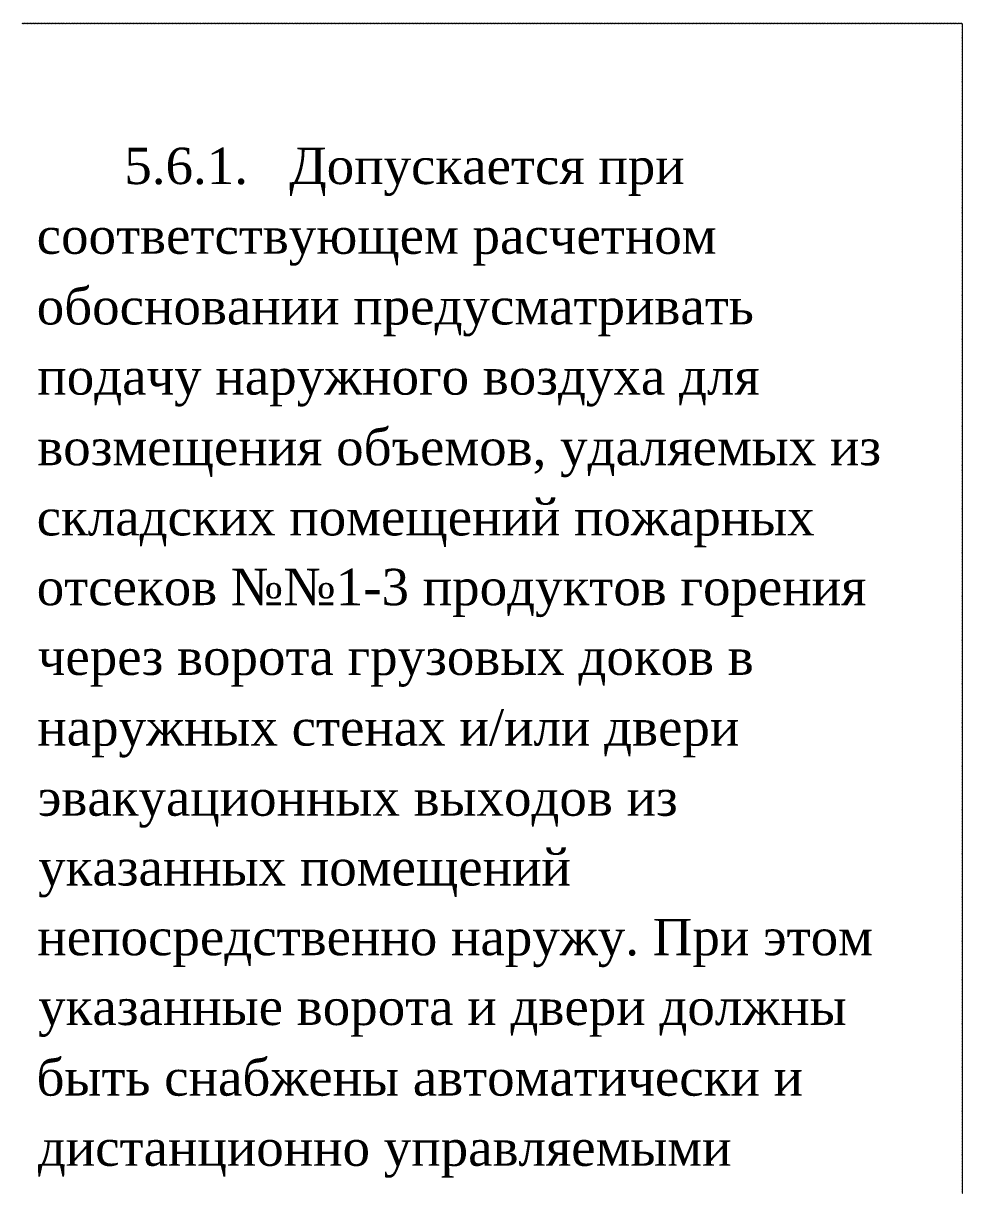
# Model space of a CAD drawing. Header units: millimetres. Extents: x -783640 to 8156175, y -1575894 to 1845315.
# Drawn here: x 376043 to 556723, y 1175690 to 1400785 of the extents above; entities that cross this region are included whole.
import ezdxf

# ---------------------------------------------------------------- set-up
doc = ezdxf.new("R2010")
doc.units = ezdxf.units.MM
doc.layers.add('экспертиза ДУ', color=1, linetype='Continuous', lineweight=0)
doc.layers.add('экспертиза ДУ пояснения', color=6, linetype='Continuous', lineweight=0)
doc.styles.add('style3', font='times.ttf')

msp = doc.modelspace()

# ---------------------------------------------------------------- linework, layer by layer
at = {"layer": 'экспертиза ДУ'}
msp.add_lwpolyline([(556644, 1175678, 0.5205671), (556644, 1175978, 0.5205671), (556644, 1176278, 0.5205671), (556644, 1176578, 0.5205671), (556644, 1176878, 0.5205671), (556644, 1177178, 0.5205671), (556644, 1177478, 0.5205671), (556644, 1177778, 0.5205671), (556644, 1178078, 0.5205671), (556644, 1178378, 0.5205671), (556644, 1178678, 0.5205671), (556644, 1178978, 0.5205671), (556644, 1179278, 0.5205671), (556644, 1179578, 0.5205671), (556644, 1179878, 0.5205671), (556644, 1180178, 0.5205671), (556644, 1180478, 0.5205671), (556644, 1180778, 0.5205671), (556644, 1181078, 0.5205671), (556644, 1181378, 0.5205671), (556644, 1181678, 0.5205671), (556644, 1181978, 0.5205671), (556644, 1182278, 0.5205671), (556644, 1182578, 0.5205671), (556644, 1182878, 0.5205671), (556644, 1183178, 0.5205671), (556644, 1183478, 0.5205671), (556644, 1183778, 0.5205671), (556644, 1184078, 0.5205671), (556644, 1184378, 0.5205671), (556644, 1184678, 0.5205671), (556644, 1184978, 0.5205671), (556644, 1185278, 0.5205671), (556644, 1185578, 0.5205671), (556644, 1185878, 0.5205671), (556644, 1186178, 0.5205671), (556644, 1186478, 0.5205671), (556644, 1186778, 0.5205671), (556644, 1187078, 0.5205671), (556644, 1187378, 0.5205671), (556644, 1187678, 0.5205671), (556644, 1187978, 0.5205671), (556644, 1188278, 0.5205671), (556644, 1188578, 0.5205671), (556644, 1188878, 0.5205671), (556644, 1189178, 0.5205671), (556644, 1189478, 0.5205671), (556644, 1189778, 0.5205671), (556644, 1190078, 0.5205671), (556644, 1190378, 0.5205671), (556644, 1190678, 0.5205671), (556644, 1190978, 0.5205671), (556644, 1191278, 0.5205671), (556644, 1191578, 0.5205671), (556644, 1191878, 0.5205671), (556644, 1192178, 0.5205671), (556644, 1192478, 0.5205671), (556644, 1192778, 0.5205671), (556644, 1193078, 0.5205671), (556644, 1193378, 0.5205671), (556644, 1193678, 0.5205671), (556644, 1193978, 0.5205671), (556644, 1194278, 0.5205671), (556644, 1194578, 0.5205671), (556644, 1194878, 0.5205671), (556644, 1195178, 0.5205671), (556644, 1195478, 0.5205671), (556644, 1195778, 0.5205671), (556644, 1196078, 0.5205671), (556644, 1196378, 0.5205671), (556644, 1196678, 0.5205671), (556644, 1196978, 0.5205671), (556644, 1197278, 0.5205671), (556644, 1197578, 0.5205671), (556644, 1197878, 0.5205671), (556644, 1198178, 0.5205671), (556644, 1198478, 0.5205671), (556644, 1198778, 0.5205671), (556644, 1199078, 0.5205671), (556644, 1199378, 0.5205671), (556644, 1199678, 0.5205671), (556644, 1199978, 0.5205671), (556644, 1200278, 0.5205671), (556644, 1200578, 0.5205671), (556644, 1200878, 0.5205671), (556644, 1201178, 0.5205671), (556644, 1201478, 0.5205671), (556644, 1201778, 0.5205671), (556644, 1202078, 0.5205671), (556644, 1202378, 0.5205671), (556644, 1202678, 0.5205671), (556644, 1202978, 0.5205671), (556644, 1203278, 0.5205671), (556644, 1203578, 0.5205671), (556644, 1203878, 0.5205671), (556644, 1204178, 0.5205671), (556644, 1204478, 0.5205671), (556644, 1204778, 0.5205671), (556644, 1205078, 0.5205671), (556644, 1205378, 0.5205671), (556644, 1205678, 0.5205671), (556644, 1205978, 0.5205671), (556644, 1206278, 0.5205671), (556644, 1206578, 0.5205671), (556644, 1206878, 0.5205671), (556644, 1207178, 0.5205671), (556644, 1207478, 0.5205671), (556644, 1207778, 0.5205671), (556644, 1208078, 0.5205671), (556644, 1208378, 0.5205671), (556644, 1208678, 0.5205671), (556644, 1208978, 0.5205671), (556644, 1209278, 0.5205671), (556644, 1209578, 0.5205671), (556644, 1209878, 0.5205671), (556644, 1210178, 0.5205671), (556644, 1210478, 0.5205671), (556644, 1210778, 0.5205671), (556644, 1211078, 0.5205671), (556644, 1211378, 0.5205671), (556644, 1211678, 0.5205671), (556644, 1211978, 0.5205671), (556644, 1212278, 0.5205671), (556644, 1212578, 0.5205671), (556644, 1212878, 0.5205671), (556644, 1213178, 0.5205671), (556644, 1213478, 0.5205671), (556644, 1213778, 0.5205671), (556644, 1214078, 0.5205671), (556644, 1214378, 0.5205671), (556644, 1214678, 0.5205671), (556644, 1214978, 0.5205671), (556644, 1215278, 0.5205671), (556644, 1215578, 0.5205671), (556644, 1215878, 0.5205671), (556644, 1216178, 0.5205671), (556644, 1216478, 0.5205671), (556644, 1216778, 0.5205671), (556644, 1217078, 0.5205671), (556644, 1217378, 0.5205671), (556644, 1217678, 0.5205671), (556644, 1217978, 0.5205671), (556644, 1218278, 0.5205671), (556644, 1218578, 0.5205671), (556644, 1218878, 0.5205671), (556644, 1219178, 0.5205671), (556644, 1219478, 0.5205671), (556644, 1219778, 0.5205671), (556644, 1220078, 0.5205671), (556644, 1220378, 0.5205671), (556644, 1220678, 0.5205671), (556644, 1220978, 0.5205671), (556644, 1221278, 0.5205671), (556644, 1221578, 0.5205671), (556644, 1221878, 0.5205671), (556644, 1222178, 0.5205671), (556644, 1222478, 0.5205671), (556644, 1222778, 0.5205671), (556644, 1223078, 0.5205671), (556644, 1223378, 0.5205671), (556644, 1223678, 0.5205671), (556644, 1223978, 0.5205671), (556644, 1224278, 0.5205671), (556644, 1224578, 0.5205671), (556644, 1224878, 0.5205671), (556644, 1225178, 0.5205671), (556644, 1225478, 0.5205671), (556644, 1225778, 0.5205671), (556644, 1226078, 0.5205671), (556644, 1226378, 0.5205671), (556644, 1226678, 0.5205671), (556644, 1226978, 0.5205671), (556644, 1227278, 0.5205671), (556644, 1227578, 0.5205671), (556644, 1227878, 0.5205671), (556644, 1228178, 0.5205671), (556644, 1228478, 0.5205671), (556644, 1228778, 0.5205671), (556644, 1229078, 0.5205671), (556644, 1229378, 0.5205671), (556644, 1229678, 0.5205671), (556644, 1229978, 0.5205671), (556644, 1230278, 0.5205671), (556644, 1230578, 0.5205671), (556644, 1230878, 0.5205671), (556644, 1231178, 0.5205671), (556644, 1231478, 0.5205671), (556644, 1231778, 0.5205671), (556644, 1232078, 0.5205671), (556644, 1232378, 0.5205671), (556644, 1232678, 0.5205671), (556644, 1232978, 0.5205671), (556644, 1233278, 0.5205671), (556644, 1233578, 0.5205671), (556644, 1233878, 0.5205671), (556644, 1234178, 0.5205671), (556644, 1234478, 0.5205671), (556644, 1234778, 0.5205671), (556644, 1235078, 0.5205671), (556644, 1235378, 0.5205671), (556644, 1235678, 0.5205671), (556644, 1235978, 0.5205671), (556644, 1236278, 0.5205671), (556644, 1236578, 0.5205671), (556644, 1236878, 0.5205671), (556644, 1237178, 0.5205671), (556644, 1237478, 0.5205671), (556644, 1237778, 0.5205671), (556644, 1238078, 0.5205671), (556644, 1238378, 0.5205671), (556644, 1238678, 0.5205671), (556644, 1238978, 0.5205671), (556644, 1239278, 0.5205671), (556644, 1239578, 0.5205671), (556644, 1239878, 0.5205671), (556644, 1240178, 0.5205671), (556644, 1240478, 0.5205671), (556644, 1240778, 0.5205671), (556644, 1241078, 0.5205671), (556644, 1241378, 0.5205671), (556644, 1241678, 0.5205671), (556644, 1241978, 0.5205671), (556644, 1242278, 0.5205671), (556644, 1242578, 0.5205671), (556644, 1242878, 0.5205671), (556644, 1243178, 0.5205671), (556644, 1243478, 0.5205671), (556644, 1243778, 0.5205671), (556644, 1244078, 0.5205671), (556644, 1244378, 0.5205671), (556644, 1244678, 0.5205671), (556644, 1244978, 0.5205671), (556644, 1245278, 0.5205671), (556644, 1245578, 0.5205671), (556644, 1245878, 0.5205671), (556644, 1246178, 0.5205671), (556644, 1246478, 0.5205671), (556644, 1246778, 0.5205671), (556644, 1247078, 0.5205671), (556644, 1247378, 0.5205671), (556644, 1247678, 0.5205671), (556644, 1247978, 0.5205671), (556644, 1248278, 0.5205671), (556644, 1248578, 0.5205671), (556644, 1248878, 0.5205671), (556644, 1249178, 0.5205671), (556644, 1249478, 0.5205671), (556644, 1249778, 0.5205671), (556644, 1250078, 0.5205671), (556644, 1250378, 0.5205671), (556644, 1250678, 0.5205671), (556644, 1250978, 0.5205671), (556644, 1251278, 0.5205671), (556644, 1251578, 0.5205671), (556644, 1251878, 0.5205671), (556644, 1252178, 0.5205671), (556644, 1252478, 0.5205671), (556644, 1252778, 0.5205671), (556644, 1253078, 0.5205671), (556644, 1253378, 0.5205671), (556644, 1253678, 0.5205671), (556644, 1253978, 0.5205671), (556644, 1254278, 0.5205671), (556644, 1254578, 0.5205671), (556644, 1254878, 0.5205671), (556644, 1255178, 0.5205671), (556644, 1255478, 0.5205671), (556644, 1255778, 0.5205671), (556644, 1256078, 0.5205671), (556644, 1256378, 0.5205671), (556644, 1256678, 0.5205671), (556644, 1256978, 0.5205671), (556644, 1257278, 0.5205671), (556644, 1257578, 0.5205671), (556644, 1257878, 0.5205671), (556644, 1258178, 0.5205671), (556644, 1258478, 0.5205671), (556644, 1258778, 0.5205671), (556644, 1259078, 0.5205671), (556644, 1259378, 0.5205671), (556644, 1259678, 0.5205671), (556644, 1259978, 0.5205671), (556644, 1260278, 0.5205671), (556644, 1260578, 0.5205671), (556644, 1260878, 0.5205671), (556644, 1261178, 0.5205671), (556644, 1261478, 0.5205671), (556644, 1261778, 0.5205671), (556644, 1262078, 0.5205671), (556644, 1262378, 0.5205671), (556644, 1262678, 0.5205671), (556644, 1262978, 0.5205671), (556644, 1263278, 0.5205671), (556644, 1263578, 0.5205671), (556644, 1263878, 0.5205671), (556644, 1264178, 0.5205671), (556644, 1264478, 0.5205671), (556644, 1264778, 0.5205671), (556644, 1265078, 0.5205671), (556644, 1265378, 0.5205671), (556644, 1265678, 0.5205671), (556644, 1265978, 0.5205671), (556644, 1266278, 0.5205671), (556644, 1266578, 0.5205671), (556644, 1266878, 0.5205671), (556644, 1267178, 0.5205671), (556644, 1267478, 0.5205671), (556644, 1267778, 0.5205671), (556644, 1268078, 0.5205671), (556644, 1268378, 0.5205671), (556644, 1268678, 0.5205671), (556644, 1268978, 0.5205671), (556644, 1269278, 0.5205671), (556644, 1269578, 0.5205671), (556644, 1269878, 0.5205671), (556644, 1270178, 0.5205671), (556644, 1270478, 0.5205671), (556644, 1270778, 0.5205671), (556644, 1271078, 0.5205671), (556644, 1271378, 0.5205671), (556644, 1271678, 0.5205671), (556644, 1271978, 0.5205671), (556644, 1272278, 0.5205671), (556644, 1272578, 0.5205671), (556644, 1272878, 0.5205671), (556644, 1273178, 0.5205671), (556644, 1273478, 0.5205671), (556644, 1273778, 0.5205671), (556644, 1274078, 0.5205671), (556644, 1274378, 0.5205671), (556644, 1274678, 0.5205671), (556644, 1274978, 0.5205671), (556644, 1275278, 0.5205671), (556644, 1275578, 0.5205671), (556644, 1275878, 0.5205671), (556644, 1276178, 0.5205671), (556644, 1276478, 0.5205671), (556644, 1276778, 0.5205671), (556644, 1277078, 0.5205671), (556644, 1277378, 0.5205671), (556644, 1277678, 0.5205671), (556644, 1277978, 0.5205671), (556644, 1278278, 0.5205671), (556644, 1278578, 0.5205671), (556644, 1278878, 0.5205671), (556644, 1279178, 0.5205671), (556644, 1279478, 0.5205671), (556644, 1279778, 0.5205671), (556644, 1280078, 0.5205671), (556644, 1280378, 0.5205671), (556644, 1280678, 0.5205671), (556644, 1280978, 0.5205671), (556644, 1281278, 0.5205671), (556644, 1281578, 0.5205671), (556644, 1281878, 0.5205671), (556644, 1282178, 0.5205671), (556644, 1282478, 0.5205671), (556644, 1282778, 0.5205671), (556644, 1283078, 0.5205671), (556644, 1283378, 0.5205671), (556644, 1283678, 0.5205671), (556644, 1283978, 0.5205671), (556644, 1284278, 0.5205671), (556644, 1284578, 0.5205671), (556644, 1284878, 0.5205671), (556644, 1285178, 0.5205671), (556644, 1285478, 0.5205671), (556644, 1285778, 0.5205671), (556644, 1286078, 0.5205671), (556644, 1286378, 0.5205671), (556644, 1286678, 0.5205671), (556644, 1286978, 0.5205671), (556644, 1287278, 0.5205671), (556644, 1287578, 0.5205671), (556644, 1287878, 0.5205671), (556644, 1288178, 0.5205671), (556644, 1288478, 0.5205671), (556644, 1288778, 0.5205671), (556644, 1289078, 0.5205671), (556644, 1289378, 0.5205671), (556644, 1289678, 0.5205671), (556644, 1289978, 0.5205671), (556644, 1290278, 0.5205671), (556644, 1290578, 0.5205671), (556644, 1290878, 0.5205671), (556644, 1291178, 0.5205671), (556644, 1291478, 0.5205671), (556644, 1291778, 0.5205671), (556644, 1292078, 0.5205671), (556644, 1292378, 0.5205671), (556644, 1292678, 0.5205671), (556644, 1292978, 0.5205671), (556644, 1293278, 0.5205671), (556644, 1293578, 0.5205671), (556644, 1293878, 0.5205671), (556644, 1294178, 0.5205671), (556644, 1294478, 0.5205671), (556644, 1294778, 0.5205671), (556644, 1295078, 0.5205671), (556644, 1295378, 0.5205671), (556644, 1295678, 0.5205671), (556644, 1295978, 0.5205671), (556644, 1296278, 0.5205671), (556644, 1296578, 0.5205671), (556644, 1296878, 0.5205671), (556644, 1297178, 0.5205671), (556644, 1297478, 0.5205671), (556644, 1297778, 0.5205671), (556644, 1298078, 0.5205671), (556644, 1298378, 0.5205671), (556644, 1298678, 0.5205671), (556644, 1298978, 0.5205671), (556644, 1299278, 0.5205671), (556644, 1299578, 0.5205671), (556644, 1299878, 0.5205671), (556644, 1300178, 0.5205671), (556644, 1300478, 0.5205671), (556644, 1300778, 0.5205671), (556644, 1301078, 0.5205671), (556644, 1301378, 0.5205671), (556644, 1301678, 0.5205671), (556644, 1301978, 0.5205671), (556644, 1302278, 0.5205671), (556644, 1302578, 0.5205671), (556644, 1302878, 0.5205671), (556644, 1303178, 0.5205671), (556644, 1303478, 0.5205671), (556644, 1303778, 0.5205671), (556644, 1304078, 0.5205671), (556644, 1304378, 0.5205671), (556644, 1304678, 0.5205671), (556644, 1304978, 0.5205671), (556644, 1305278, 0.5205671), (556644, 1305578, 0.5205671), (556644, 1305878, 0.5205671), (556644, 1306178, 0.5205671), (556644, 1306478, 0.5205671), (556644, 1306778, 0.5205671), (556644, 1307078, 0.5205671), (556644, 1307378, 0.5205671), (556644, 1307678, 0.5205671), (556644, 1307978, 0.5205671), (556644, 1308278, 0.5205671), (556644, 1308578, 0.5205671), (556644, 1308878, 0.5205671), (556644, 1309178, 0.5205671), (556644, 1309478, 0.5205671), (556644, 1309778, 0.5205671), (556644, 1310078, 0.5205671), (556644, 1310378, 0.5205671), (556644, 1310678, 0.5205671), (556644, 1310978, 0.5205671), (556644, 1311278, 0.5205671), (556644, 1311578, 0.5205671), (556644, 1311878, 0.5205671), (556644, 1312178, 0.5205671), (556644, 1312478, 0.5205671), (556644, 1312778, 0.5205671), (556644, 1313078, 0.5205671), (556644, 1313378, 0.5205671), (556644, 1313678, 0.5205671), (556644, 1313978, 0.5205671), (556644, 1314278, 0.5205671), (556644, 1314578, 0.5205671), (556644, 1314878, 0.5205671), (556644, 1315178, 0.5205671), (556644, 1315478, 0.5205671), (556644, 1315778, 0.5205671), (556644, 1316078, 0.5205671), (556644, 1316378, 0.5205671), (556644, 1316678, 0.5205671), (556644, 1316978, 0.5205671), (556644, 1317278, 0.5205671), (556644, 1317578, 0.5205671), (556644, 1317878, 0.5205671), (556644, 1318178, 0.5205671), (556644, 1318478, 0.5205671), (556644, 1318778, 0.5205671), (556644, 1319078, 0.5205671), (556644, 1319378, 0.5205671), (556644, 1319678, 0.5205671), (556644, 1319978, 0.5205671), (556644, 1320278, 0.5205671), (556644, 1320578, 0.5205671), (556644, 1320878, 0.5205671), (556644, 1321178, 0.5205671), (556644, 1321478, 0.5205671), (556644, 1321778, 0.5205671), (556644, 1322078, 0.5205671), (556644, 1322378, 0.5205671), (556644, 1322678, 0.5205671), (556644, 1322978, 0.5205671), (556644, 1323278, 0.5205671), (556644, 1323578, 0.5205671), (556644, 1323878, 0.5205671), (556644, 1324178, 0.5205671), (556644, 1324478, 0.5205671), (556644, 1324778, 0.5205671), (556644, 1325078, 0.5205671), (556644, 1325378, 0.5205671), (556644, 1325678, 0.5205671), (556644, 1325978, 0.5205671), (556644, 1326278, 0.5205671), (556644, 1326578, 0.5205671), (556644, 1326878, 0.5205671), (556644, 1327178, 0.5205671), (556644, 1327478, 0.5205671), (556644, 1327778, 0.5205671), (556644, 1328078, 0.5205671), (556644, 1328378, 0.5205671), (556644, 1328678, 0.5205671), (556644, 1328978, 0.5205671), (556644, 1329278, 0.5205671), (556644, 1329578, 0.5205671), (556644, 1329878, 0.5205671), (556644, 1330178, 0.5205671), (556644, 1330478, 0.5205671), (556644, 1330778, 0.5205671), (556644, 1331078, 0.5205671), (556644, 1331378, 0.5205671), (556644, 1331678, 0.5205671), (556644, 1331978, 0.5205671), (556644, 1332278, 0.5205671), (556644, 1332578, 0.5205671), (556644, 1332878, 0.5205671), (556644, 1333178, 0.5205671), (556644, 1333478, 0.5205671), (556644, 1333778, 0.5205671), (556644, 1334078, 0.5205671), (556644, 1334378, 0.5205671), (556644, 1334678, 0.5205671), (556644, 1334978, 0.5205671), (556644, 1335278, 0.5205671), (556644, 1335578, 0.5205671), (556644, 1335878, 0.5205671), (556644, 1336178, 0.5205671), (556644, 1336478, 0.5205671), (556644, 1336778, 0.5205671), (556644, 1337078, 0.5205671), (556644, 1337378, 0.5205671), (556644, 1337678, 0.5205671), (556644, 1337978, 0.5205671), (556644, 1338278, 0.5205671), (556644, 1338578, 0.5205671), (556644, 1338878, 0.5205671), (556644, 1339178, 0.5205671), (556644, 1339478, 0.5205671), (556644, 1339778, 0.5205671), (556644, 1340078, 0.5205671), (556644, 1340378, 0.5205671), (556644, 1340678, 0.5205671), (556644, 1340978, 0.5205671), (556644, 1341278, 0.5205671), (556644, 1341578, 0.5205671), (556644, 1341878, 0.5205671), (556644, 1342178, 0.5205671), (556644, 1342478, 0.5205671), (556644, 1342778, 0.5205671), (556644, 1343078, 0.5205671), (556644, 1343378, 0.5205671), (556644, 1343678, 0.5205671), (556644, 1343978, 0.5205671), (556644, 1344278, 0.5205671), (556644, 1344578, 0.5205671), (556644, 1344878, 0.5205671), (556644, 1345178, 0.5205671), (556644, 1345478, 0.5205671), (556644, 1345778, 0.5205671), (556644, 1346078, 0.5205671), (556644, 1346378, 0.5205671), (556644, 1346678, 0.5205671), (556644, 1346978, 0.5205671), (556644, 1347278, 0.5205671), (556644, 1347578, 0.5205671), (556644, 1347878, 0.5205671), (556644, 1348178, 0.5205671), (556644, 1348478, 0.5205671), (556644, 1348778, 0.5205671), (556644, 1349078, 0.5205671), (556644, 1349378, 0.5205671), (556644, 1349678, 0.5205671), (556644, 1349978, 0.5205671), (556644, 1350278, 0.5205671), (556644, 1350578, 0.5205671), (556644, 1350878, 0.5205671), (556644, 1351178, 0.5205671), (556644, 1351478, 0.5205671), (556644, 1351778, 0.5205671), (556644, 1352078, 0.5205671), (556644, 1352378, 0.5205671), (556644, 1352678, 0.5205671), (556644, 1352978, 0.5205671), (556644, 1353278, 0.5205671), (556644, 1353578, 0.5205671), (556644, 1353878, 0.5205671), (556644, 1354178, 0.5205671), (556644, 1354478, 0.5205671), (556644, 1354778, 0.5205671), (556644, 1355078, 0.5205671), (556644, 1355378, 0.5205671), (556644, 1355678, 0.5205671), (556644, 1355978, 0.5205671), (556644, 1356278, 0.5205671), (556644, 1356578, 0.5205671), (556644, 1356878, 0.5205671), (556644, 1357178, 0.5205671), (556644, 1357478, 0.5205671), (556644, 1357778, 0.5205671), (556644, 1358078, 0.5205671), (556644, 1358378, 0.5205671), (556644, 1358678, 0.5205671), (556644, 1358978, 0.5205671), (556644, 1359278, 0.5205671), (556644, 1359578, 0.5205671), (556644, 1359878, 0.5205671), (556644, 1360178, 0.5205671), (556644, 1360478, 0.5205671), (556644, 1360778, 0.5205671), (556644, 1361078, 0.5205671), (556644, 1361378, 0.5205671), (556644, 1361678, 0.5205671), (556644, 1361978, 0.5205671), (556644, 1362278, 0.5205671), (556644, 1362578, 0.5205671), (556644, 1362878, 0.5205671), (556644, 1363178, 0.5205671), (556644, 1363478, 0.5205671), (556644, 1363778, 0.5205671), (556644, 1364078, 0.5205671), (556644, 1364378, 0.5205671), (556644, 1364678, 0.5205671), (556644, 1364978, 0.5205671), (556644, 1365278, 0.5205671), (556644, 1365578, 0.5205671), (556644, 1365878, 0.5205671), (556644, 1366178, 0.5205671), (556644, 1366478, 0.5205671), (556644, 1366778, 0.5205671), (556644, 1367078, 0.5205671), (556644, 1367378, 0.5205671), (556644, 1367678, 0.5205671), (556644, 1367978, 0.5205671), (556644, 1368278, 0.5205671), (556644, 1368578, 0.5205671), (556644, 1368878, 0.5205671), (556644, 1369178, 0.5205671), (556644, 1369478, 0.5205671), (556644, 1369778, 0.5205671), (556644, 1370078, 0.5205671), (556644, 1370378, 0.5205671), (556644, 1370678, 0.5205671), (556644, 1370978, 0.5205671), (556644, 1371278, 0.5205671), (556644, 1371578, 0.5205671), (556644, 1371878, 0.5205671), (556644, 1372178, 0.5205671), (556644, 1372478, 0.5205671), (556644, 1372778, 0.5205671), (556644, 1373078, 0.5205671), (556644, 1373378, 0.5205671), (556644, 1373678, 0.5205671), (556644, 1373978, 0.5205671), (556644, 1374278, 0.5205671), (556644, 1374578, 0.5205671), (556644, 1374878, 0.5205671), (556644, 1375178, 0.5205671), (556644, 1375478, 0.5205671), (556644, 1375778, 0.5205671), (556644, 1376078, 0.5205671), (556644, 1376378, 0.5205671), (556644, 1376678, 0.5205671), (556644, 1376978, 0.5205671), (556644, 1377278, 0.5205671), (556644, 1377578, 0.5205671), (556644, 1377878, 0.5205671), (556644, 1378178, 0.5205671), (556644, 1378478, 0.5205671), (556644, 1378778, 0.5205671), (556644, 1379078, 0.5205671), (556644, 1379378, 0.5205671), (556644, 1379678, 0.5205671), (556644, 1379978, 0.5205671), (556644, 1380278, 0.5205671), (556644, 1380578, 0.5205671), (556644, 1380878, 0.5205671), (556644, 1381178, 0.5205671), (556644, 1381478, 0.5205671), (556644, 1381778, 0.5205671), (556644, 1382078, 0.5205671), (556644, 1382378, 0.5205671), (556644, 1382678, 0.5205671), (556644, 1382978, 0.5205671), (556644, 1383278, 0.5205671), (556644, 1383578, 0.5205671), (556644, 1383878, 0.5205671), (556644, 1384178, 0.5205671), (556644, 1384478, 0.5205671), (556644, 1384778, 0.5205671), (556644, 1385078, 0.5205671), (556644, 1385378, 0.5205671), (556644, 1385678, 0.5205671), (556644, 1385978, 0.5205671), (556644, 1386278, 0.5205671), (556644, 1386578, 0.5205671), (556644, 1386878, 0.5205671), (556644, 1387178, 0.5205671), (556644, 1387478, 0.5205671), (556644, 1387778, 0.5205671), (556644, 1388078, 0.5205671), (556644, 1388378, 0.5205671), (556644, 1388678, 0.5205671), (556644, 1388978, 0.5205671), (556644, 1389278, 0.5205671), (556644, 1389578, 0.5205671), (556644, 1389878, 0.5205671), (556644, 1390178, 0.5205671), (556644, 1390478, 0.5205671), (556644, 1390778, 0.5205671), (556644, 1391078, 0.5205671), (556644, 1391378, 0.5205671), (556644, 1391678, 0.5205671), (556644, 1391978, 0.5205671), (556644, 1392278, 0.5205671), (556644, 1392578, 0.5205671), (556644, 1392878, 0.5205671), (556644, 1393178, 0.5205671), (556644, 1393478, 0.5205671), (556644, 1393778, 0.5205671), (556644, 1394078, 0.5205671), (556644, 1394378, 0.5205671), (556644, 1394678, 0.5205671), (556644, 1394978, 0.5205671), (556644, 1395278, 0.5205671), (556644, 1395578, 0.5205671), (556644, 1395878, 0.5205671), (556644, 1396178, 0.5205671), (556644, 1396478, 0.5205671), (556644, 1396778, 0.5205671), (556644, 1397078, 0.5205671), (556644, 1397378, 0.5205671), (556644, 1397678, 0.5205671), (556644, 1397978, 0.5205671), (556644, 1398278, 0.5205671), (556644, 1398578, 0.5205671), (556644, 1398878, 0.5205671), (556644, 1399178, 0.5205671), (556644, 1399478, 0.5205671), (556644, 1399778, 0.5205671), (556644, 1400078, 0.5205671), (556644, 1400378, 0.5205671), (556644, 1400678, 0.5205671), (556373, 1400707, 0.5205671), (556073, 1400707, 0.5205671), (555773, 1400707, 0.5205671), (555473, 1400707, 0.5205671), (555173, 1400707, 0.5205671), (554873, 1400707, 0.5205671), (554573, 1400707, 0.5205671), (554273, 1400707, 0.5205671), (553973, 1400707, 0.5205671), (553673, 1400707, 0.5205671), (553373, 1400707, 0.5205671), (553073, 1400707, 0.5205671), (552773, 1400707, 0.5205671), (552473, 1400707, 0.5205671), (552173, 1400707, 0.5205671), (551873, 1400707, 0.5205671), (551573, 1400707, 0.5205671), (551273, 1400707, 0.5205671), (550973, 1400707, 0.5205671), (550673, 1400707, 0.5205671), (550373, 1400707, 0.5205671), (550073, 1400707, 0.5205671), (549773, 1400707, 0.5205671), (549473, 1400707, 0.5205671), (549173, 1400707, 0.5205671), (548873, 1400707, 0.5205671), (548573, 1400707, 0.5205671), (548273, 1400707, 0.5205671), (547973, 1400707, 0.5205671), (547673, 1400707, 0.5205671), (547373, 1400707, 0.5205671), (547073, 1400707, 0.5205671), (546773, 1400707, 0.5205671), (546473, 1400707, 0.5205671), (546173, 1400707, 0.5205671), (545873, 1400707, 0.5205671), (545573, 1400707, 0.5205671), (545273, 1400707, 0.5205671), (544973, 1400707, 0.5205671), (544673, 1400707, 0.5205671), (544373, 1400707, 0.5205671), (544073, 1400707, 0.5205671), (543773, 1400707, 0.5205671), (543473, 1400707, 0.5205671), (543173, 1400707, 0.5205671), (542873, 1400707, 0.5205671), (542573, 1400707, 0.5205671), (542273, 1400707, 0.5205671), (541973, 1400707, 0.5205671), (541673, 1400707, 0.5205671), (541373, 1400707, 0.5205671), (541073, 1400707, 0.5205671), (540773, 1400707, 0.5205671), (540473, 1400707, 0.5205671), (540173, 1400707, 0.5205671), (539873, 1400707, 0.5205671), (539573, 1400707, 0.5205671), (539273, 1400707, 0.5205671), (538973, 1400707, 0.5205671), (538673, 1400707, 0.5205671), (538373, 1400707, 0.5205671), (538073, 1400707, 0.5205671), (537773, 1400707, 0.5205671), (537473, 1400707, 0.5205671), (537173, 1400707, 0.5205671), (536873, 1400707, 0.5205671), (536573, 1400707, 0.5205671), (536273, 1400707, 0.5205671), (535973, 1400707, 0.5205671), (535673, 1400707, 0.5205671), (535373, 1400707, 0.5205671), (535073, 1400707, 0.5205671), (534773, 1400707, 0.5205671), (534473, 1400707, 0.5205671), (534173, 1400707, 0.5205671), (533873, 1400707, 0.5205671), (533573, 1400707, 0.5205671), (533273, 1400707, 0.5205671), (532973, 1400707, 0.5205671), (532673, 1400707, 0.5205671), (532373, 1400707, 0.5205671), (532073, 1400707, 0.5205671), (531773, 1400707, 0.5205671), (531473, 1400707, 0.5205671), (531173, 1400707, 0.5205671), (530873, 1400707, 0.5205671), (530573, 1400707, 0.5205671), (530273, 1400707, 0.5205671), (529973, 1400707, 0.5205671), (529673, 1400707, 0.5205671), (529373, 1400707, 0.5205671), (529073, 1400707, 0.5205671), (528773, 1400707, 0.5205671), (528473, 1400707, 0.5205671), (528173, 1400707, 0.5205671), (527873, 1400707, 0.5205671), (527573, 1400707, 0.5205671), (527273, 1400707, 0.5205671), (526973, 1400707, 0.5205671), (526673, 1400707, 0.5205671), (526373, 1400707, 0.5205671), (526073, 1400707, 0.5205671), (525773, 1400707, 0.5205671), (525473, 1400707, 0.5205671), (525173, 1400707, 0.5205671), (524873, 1400707, 0.5205671), (524573, 1400707, 0.5205671), (524273, 1400707, 0.5205671), (523973, 1400707, 0.5205671), (523673, 1400707, 0.5205671), (523373, 1400707, 0.5205671), (523073, 1400707, 0.5205671), (522773, 1400707, 0.5205671), (522473, 1400707, 0.5205671), (522173, 1400707, 0.5205671), (521873, 1400707, 0.5205671), (521573, 1400707, 0.5205671), (521273, 1400707, 0.5205671), (520973, 1400707, 0.5205671), (520673, 1400707, 0.5205671), (520373, 1400707, 0.5205671), (520073, 1400707, 0.5205671), (519773, 1400707, 0.5205671), (519473, 1400707, 0.5205671), (519173, 1400707, 0.5205671), (518873, 1400707, 0.5205671), (518573, 1400707, 0.5205671), (518273, 1400707, 0.5205671), (517973, 1400707, 0.5205671), (517673, 1400707, 0.5205671), (517373, 1400707, 0.5205671), (517073, 1400707, 0.5205671), (516773, 1400707, 0.5205671), (516473, 1400707, 0.5205671), (516173, 1400707, 0.5205671), (515873, 1400707, 0.5205671), (515573, 1400707, 0.5205671), (515273, 1400707, 0.5205671), (514973, 1400707, 0.5205671), (514673, 1400707, 0.5205671), (514373, 1400707, 0.5205671), (514073, 1400707, 0.5205671), (513773, 1400707, 0.5205671), (513473, 1400707, 0.5205671), (513173, 1400707, 0.5205671), (512873, 1400707, 0.5205671), (512573, 1400707, 0.5205671), (512273, 1400707, 0.5205671), (511973, 1400707, 0.5205671), (511673, 1400707, 0.5205671), (511373, 1400707, 0.5205671), (511073, 1400707, 0.5205671), (510773, 1400707, 0.5205671), (510473, 1400707, 0.5205671), (510173, 1400707, 0.5205671), (509873, 1400707, 0.5205671), (509573, 1400707, 0.5205671), (509273, 1400707, 0.5205671), (508973, 1400707, 0.5205671), (508673, 1400707, 0.5205671), (508373, 1400707, 0.5205671), (508073, 1400707, 0.5205671), (507773, 1400707, 0.5205671), (507473, 1400707, 0.5205671), (507173, 1400707, 0.5205671), (506873, 1400707, 0.5205671), (506573, 1400707, 0.5205671), (506273, 1400707, 0.5205671), (505973, 1400707, 0.5205671), (505673, 1400707, 0.5205671), (505373, 1400707, 0.5205671), (505073, 1400707, 0.5205671), (504773, 1400707, 0.5205671), (504473, 1400707, 0.5205671), (504173, 1400707, 0.5205671), (503873, 1400707, 0.5205671), (503573, 1400707, 0.5205671), (503273, 1400707, 0.5205671), (502973, 1400707, 0.5205671), (502673, 1400707, 0.5205671), (502373, 1400707, 0.5205671), (502073, 1400707, 0.5205671), (501773, 1400707, 0.5205671), (501473, 1400707, 0.5205671), (501173, 1400707, 0.5205671), (500873, 1400707, 0.5205671), (500573, 1400707, 0.5205671), (500273, 1400707, 0.5205671), (499973, 1400707, 0.5205671), (499673, 1400707, 0.5205671), (499373, 1400707, 0.5205671), (499073, 1400707, 0.5205671), (498773, 1400707, 0.5205671), (498473, 1400707, 0.5205671), (498173, 1400707, 0.5205671), (497873, 1400707, 0.5205671), (497573, 1400707, 0.5205671), (497273, 1400707, 0.5205671), (496973, 1400707, 0.5205671), (496673, 1400707, 0.5205671), (496373, 1400707, 0.5205671), (496073, 1400707, 0.5205671), (495773, 1400707, 0.5205671), (495473, 1400707, 0.5205671), (495173, 1400707, 0.5205671), (494873, 1400707, 0.5205671), (494573, 1400707, 0.5205671), (494273, 1400707, 0.5205671), (493973, 1400707, 0.5205671), (493673, 1400707, 0.5205671), (493373, 1400707, 0.5205671), (493073, 1400707, 0.5205671), (492773, 1400707, 0.5205671), (492473, 1400707, 0.5205671), (492173, 1400707, 0.5205671), (491873, 1400707, 0.5205671), (491573, 1400707, 0.5205671), (491273, 1400707, 0.5205671), (490973, 1400707, 0.5205671), (490673, 1400707, 0.5205671), (490373, 1400707, 0.5205671), (490073, 1400707, 0.5205671), (489773, 1400707, 0.5205671), (489473, 1400707, 0.5205671), (489173, 1400707, 0.5205671), (488873, 1400707, 0.5205671), (488573, 1400707, 0.5205671), (488273, 1400707, 0.5205671), (487973, 1400707, 0.5205671), (487673, 1400707, 0.5205671), (487373, 1400707, 0.5205671), (487073, 1400707, 0.5205671), (486773, 1400707, 0.5205671), (486473, 1400707, 0.5205671), (486173, 1400707, 0.5205671), (485873, 1400707, 0.5205671), (485573, 1400707, 0.5205671), (485273, 1400707, 0.5205671), (484973, 1400707, 0.5205671), (484673, 1400707, 0.5205671), (484373, 1400707, 0.5205671), (484073, 1400707, 0.5205671), (483773, 1400707, 0.5205671), (483473, 1400707, 0.5205671), (483173, 1400707, 0.5205671), (482873, 1400707, 0.5205671), (482573, 1400707, 0.5205671), (482273, 1400707, 0.5205671), (481973, 1400707, 0.5205671), (481673, 1400707, 0.5205671), (481373, 1400707, 0.5205671), (481073, 1400707, 0.5205671), (480773, 1400707, 0.5205671), (480473, 1400707, 0.5205671), (480173, 1400707, 0.5205671), (479873, 1400707, 0.5205671), (479573, 1400707, 0.5205671), (479273, 1400707, 0.5205671), (478973, 1400707, 0.5205671), (478673, 1400707, 0.5205671), (478373, 1400707, 0.5205671), (478073, 1400707, 0.5205671), (477773, 1400707, 0.5205671), (477473, 1400707, 0.5205671), (477173, 1400707, 0.5205671), (476873, 1400707, 0.5205671), (476573, 1400707, 0.5205671), (476273, 1400707, 0.5205671), (475973, 1400707, 0.5205671), (475673, 1400707, 0.5205671), (475373, 1400707, 0.5205671), (475073, 1400707, 0.5205671), (474773, 1400707, 0.5205671), (474473, 1400707, 0.5205671), (474173, 1400707, 0.5205671), (473873, 1400707, 0.5205671), (473573, 1400707, 0.5205671), (473273, 1400707, 0.5205671), (472973, 1400707, 0.5205671), (472673, 1400707, 0.5205671), (472373, 1400707, 0.5205671), (472073, 1400707, 0.5205671), (471773, 1400707, 0.5205671), (471473, 1400707, 0.5205671), (471173, 1400707, 0.5205671), (470873, 1400707, 0.5205671), (470573, 1400707, 0.5205671), (470273, 1400707, 0.5205671), (469973, 1400707, 0.5205671), (469673, 1400707, 0.5205671), (469373, 1400707, 0.5205671), (469073, 1400707, 0.5205671), (468773, 1400707, 0.5205671), (468473, 1400707, 0.5205671), (468173, 1400707, 0.5205671), (467873, 1400707, 0.5205671), (467573, 1400707, 0.5205671), (467273, 1400707, 0.5205671), (466973, 1400707, 0.5205671), (466673, 1400707, 0.5205671), (466373, 1400707, 0.5205671), (466073, 1400707, 0.5205671), (465773, 1400707, 0.5205671), (465473, 1400707, 0.5205671), (465173, 1400707, 0.5205671), (464873, 1400707, 0.5205671), (464573, 1400707, 0.5205671), (464273, 1400707, 0.5205671), (463973, 1400707, 0.5205671), (463673, 1400707, 0.5205671), (463373, 1400707, 0.5205671), (463073, 1400707, 0.5205671), (462773, 1400707, 0.5205671), (462473, 1400707, 0.5205671), (462173, 1400707, 0.5205671), (461873, 1400707, 0.5205671), (461573, 1400707, 0.5205671), (461273, 1400707, 0.5205671), (460973, 1400707, 0.5205671), (460673, 1400707, 0.5205671), (460373, 1400707, 0.5205671), (460073, 1400707, 0.5205671), (459773, 1400707, 0.5205671), (459473, 1400707, 0.5205671), (459173, 1400707, 0.5205671), (458873, 1400707, 0.5205671), (458573, 1400707, 0.5205671), (458273, 1400707, 0.5205671), (457973, 1400707, 0.5205671), (457673, 1400707, 0.5205671), (457373, 1400707, 0.5205671), (457073, 1400707, 0.5205671), (456773, 1400707, 0.5205671), (456473, 1400707, 0.5205671), (456173, 1400707, 0.5205671), (455873, 1400707, 0.5205671), (455573, 1400707, 0.5205671), (455273, 1400707, 0.5205671), (454973, 1400707, 0.5205671), (454673, 1400707, 0.5205671), (454373, 1400707, 0.5205671), (454073, 1400707, 0.5205671), (453773, 1400707, 0.5205671), (453473, 1400707, 0.5205671), (453173, 1400707, 0.5205671), (452873, 1400707, 0.5205671), (452573, 1400707, 0.5205671), (452273, 1400707, 0.5205671), (451973, 1400707, 0.5205671), (451673, 1400707, 0.5205671), (451373, 1400707, 0.5205671), (451073, 1400707, 0.5205671), (450773, 1400707, 0.5205671), (450473, 1400707, 0.5205671), (450173, 1400707, 0.5205671), (449873, 1400707, 0.5205671), (449573, 1400707, 0.5205671), (449273, 1400707, 0.5205671), (448973, 1400707, 0.5205671), (448673, 1400707, 0.5205671), (448373, 1400707, 0.5205671), (448073, 1400707, 0.5205671), (447773, 1400707, 0.5205671), (447473, 1400707, 0.5205671), (447173, 1400707, 0.5205671), (446873, 1400707, 0.5205671), (446573, 1400707, 0.5205671), (446273, 1400707, 0.5205671), (445973, 1400707, 0.5205671), (445673, 1400707, 0.5205671), (445373, 1400707, 0.5205671), (445073, 1400707, 0.5205671), (444773, 1400707, 0.5205671), (444473, 1400707, 0.5205671), (444173, 1400707, 0.5205671), (443873, 1400707, 0.5205671), (443573, 1400707, 0.5205671), (443273, 1400707, 0.5205671), (442973, 1400707, 0.5205671), (442673, 1400707, 0.5205671), (442373, 1400707, 0.5205671), (442073, 1400707, 0.5205671), (441773, 1400707, 0.5205671), (441473, 1400707, 0.5205671), (441173, 1400707, 0.5205671), (440873, 1400707, 0.5205671), (440573, 1400707, 0.5205671), (440273, 1400707, 0.5205671), (439973, 1400707, 0.5205671), (439673, 1400707, 0.5205671), (439373, 1400707, 0.5205671), (439073, 1400707, 0.5205671), (438773, 1400707, 0.5205671), (438473, 1400707, 0.5205671), (438173, 1400707, 0.5205671), (437873, 1400707, 0.5205671), (437573, 1400707, 0.5205671), (437273, 1400707, 0.5205671), (436973, 1400707, 0.5205671), (436673, 1400707, 0.5205671), (436373, 1400707, 0.5205671), (436073, 1400707, 0.5205671), (435773, 1400707, 0.5205671), (435473, 1400707, 0.5205671), (435173, 1400707, 0.5205671), (434873, 1400707, 0.5205671), (434573, 1400707, 0.5205671), (434273, 1400707, 0.5205671), (433973, 1400707, 0.5205671), (433673, 1400707, 0.5205671), (433373, 1400707, 0.5205671), (433073, 1400707, 0.5205671), (432773, 1400707, 0.5205671), (432473, 1400707, 0.5205671), (432173, 1400707, 0.5205671), (431873, 1400707, 0.5205671), (431573, 1400707, 0.5205671), (431273, 1400707, 0.5205671), (430973, 1400707, 0.5205671), (430673, 1400707, 0.5205671), (430373, 1400707, 0.5205671), (430073, 1400707, 0.5205671), (429773, 1400707, 0.5205671), (429473, 1400707, 0.5205671), (429173, 1400707, 0.5205671), (428873, 1400707, 0.5205671), (428573, 1400707, 0.5205671), (428273, 1400707, 0.5205671), (427973, 1400707, 0.5205671), (427673, 1400707, 0.5205671), (427373, 1400707, 0.5205671), (427073, 1400707, 0.5205671), (426773, 1400707, 0.5205671), (426473, 1400707, 0.5205671), (426173, 1400707, 0.5205671), (425873, 1400707, 0.5205671), (425573, 1400707, 0.5205671), (425273, 1400707, 0.5205671), (424973, 1400707, 0.5205671), (424673, 1400707, 0.5205671), (424373, 1400707, 0.5205671), (424073, 1400707, 0.5205671), (423773, 1400707, 0.5205671), (423473, 1400707, 0.5205671), (423173, 1400707, 0.5205671), (422873, 1400707, 0.5205671), (422573, 1400707, 0.5205671), (422273, 1400707, 0.5205671), (421973, 1400707, 0.5205671), (421673, 1400707, 0.5205671), (421373, 1400707, 0.5205671), (421073, 1400707, 0.5205671), (420773, 1400707, 0.5205671), (420473, 1400707, 0.5205671), (420173, 1400707, 0.5205671), (419873, 1400707, 0.5205671), (419573, 1400707, 0.5205671), (419273, 1400707, 0.5205671), (418973, 1400707, 0.5205671), (418673, 1400707, 0.5205671), (418373, 1400707, 0.5205671), (418073, 1400707, 0.5205671), (417773, 1400707, 0.5205671), (417473, 1400707, 0.5205671), (417173, 1400707, 0.5205671), (416873, 1400707, 0.5205671), (416573, 1400707, 0.5205671), (416273, 1400707, 0.5205671), (415973, 1400707, 0.5205671), (415673, 1400707, 0.5205671), (415373, 1400707, 0.5205671), (415073, 1400707, 0.5205671), (414773, 1400707, 0.5205671), (414473, 1400707, 0.5205671), (414173, 1400707, 0.5205671), (413873, 1400707, 0.5205671), (413573, 1400707, 0.5205671), (413273, 1400707, 0.5205671), (412973, 1400707, 0.5205671), (412673, 1400707, 0.5205671), (412373, 1400707, 0.5205671), (412073, 1400707, 0.5205671), (411773, 1400707, 0.5205671), (411473, 1400707, 0.5205671), (411173, 1400707, 0.5205671), (410873, 1400707, 0.5205671), (410573, 1400707, 0.5205671), (410273, 1400707, 0.5205671), (409973, 1400707, 0.5205671), (409673, 1400707, 0.5205671), (409373, 1400707, 0.5205671), (409073, 1400707, 0.5205671), (408773, 1400707, 0.5205671), (408473, 1400707, 0.5205671), (408173, 1400707, 0.5205671), (407873, 1400707, 0.5205671), (407573, 1400707, 0.5205671), (407273, 1400707, 0.5205671), (406973, 1400707, 0.5205671), (406673, 1400707, 0.5205671), (406373, 1400707, 0.5205671), (406073, 1400707, 0.5205671), (405773, 1400707, 0.5205671), (405473, 1400707, 0.5205671), (405173, 1400707, 0.5205671), (404873, 1400707, 0.5205671), (404573, 1400707, 0.5205671), (404273, 1400707, 0.5205671), (403973, 1400707, 0.5205671), (403673, 1400707, 0.5205671), (403373, 1400707, 0.5205671), (403073, 1400707, 0.5205671), (402773, 1400707, 0.5205671), (402473, 1400707, 0.5205671), (402173, 1400707, 0.5205671), (401873, 1400707, 0.5205671), (401573, 1400707, 0.5205671), (401273, 1400707, 0.5205671), (400973, 1400707, 0.5205671), (400673, 1400707, 0.5205671), (400373, 1400707, 0.5205671), (400073, 1400707, 0.5205671), (399773, 1400707, 0.5205671), (399473, 1400707, 0.5205671), (399173, 1400707, 0.5205671), (398873, 1400707, 0.5205671), (398573, 1400707, 0.5205671), (398273, 1400707, 0.5205671), (397973, 1400707, 0.5205671), (397673, 1400707, 0.5205671), (397373, 1400707, 0.5205671), (397073, 1400707, 0.5205671), (396773, 1400707, 0.5205671), (396473, 1400707, 0.5205671), (396173, 1400707, 0.5205671), (395873, 1400707, 0.5205671), (395573, 1400707, 0.5205671), (395273, 1400707, 0.5205671), (394973, 1400707, 0.5205671), (394673, 1400707, 0.5205671), (394373, 1400707, 0.5205671), (394073, 1400707, 0.5205671), (393773, 1400707, 0.5205671), (393473, 1400707, 0.5205671), (393173, 1400707, 0.5205671), (392873, 1400707, 0.5205671), (392573, 1400707, 0.5205671), (392273, 1400707, 0.5205671), (391973, 1400707, 0.5205671), (391673, 1400707, 0.5205671), (391373, 1400707, 0.5205671), (391073, 1400707, 0.5205671), (390773, 1400707, 0.5205671), (390473, 1400707, 0.5205671), (390173, 1400707, 0.5205671), (389873, 1400707, 0.5205671), (389573, 1400707, 0.5205671), (389273, 1400707, 0.5205671), (388973, 1400707, 0.5205671), (388673, 1400707, 0.5205671), (388373, 1400707, 0.5205671), (388073, 1400707, 0.5205671), (387773, 1400707, 0.5205671), (387473, 1400707, 0.5205671), (387173, 1400707, 0.5205671), (386873, 1400707, 0.5205671), (386573, 1400707, 0.5205671), (386273, 1400707, 0.5205671), (385973, 1400707, 0.5205671), (385673, 1400707, 0.5205671), (385373, 1400707, 0.5205671), (385073, 1400707, 0.5205671), (384773, 1400707, 0.5205671), (384473, 1400707, 0.5205671), (384173, 1400707, 0.5205671), (383873, 1400707, 0.5205671), (383573, 1400707, 0.5205671), (383273, 1400707, 0.5205671), (382973, 1400707, 0.5205671), (382673, 1400707, 0.5205671), (382373, 1400707, 0.5205671), (382073, 1400707, 0.5205671), (381773, 1400707, 0.5205671), (381473, 1400707, 0.5205671), (381173, 1400707, 0.5205671), (380873, 1400707, 0.5205671), (380573, 1400707, 0.5205671), (380273, 1400707, 0.5205671), (379973, 1400707, 0.5205671), (379673, 1400707, 0.5205671), (379373, 1400707, 0.5205671), (379073, 1400707, 0.5205671), (378773, 1400707, 0.5205671), (378473, 1400707, 0.5205671), (378173, 1400707, 0.5205671), (377873, 1400707, 0.5205671), (377573, 1400707, 0.5205671), (377273, 1400707, 0.5205671), (376973, 1400707, 0.5205671), (376673, 1400707, 0.5205671), (376373, 1400707, 0.5205671), (376073, 1400707, 0.5205671), (375773, 1400707, 0.5205671)], format="xyb", dxfattribs=at)

# ---------------------------------------------------------------- texts
at = {"layer": 'экспертиза ДУ пояснения', "color": 4, "style": 'style3'}
for s, p in [('5.6.1.   Допускается при', (395459, 1369883)), ('соответствующем расчетном', (378600, 1356466)), ('обосновании предусматривать', (378606, 1342873)), ('подачу наружного воздуха для', (378722, 1329379)), ('возмещения объемов, удаляемых из', (378712, 1315786)), ('складских помещений пожарных', (378600, 1302292)), ('отсеков №№1-3 продуктов горения', (378606, 1288875)), ('через ворота грузовых доков в', (378802, 1275458)), ('наружных стенах и/или двери', (378722, 1261865)), ('эвакуационных выходов из', (378817, 1248371)), ('указанных помещений', (378893, 1234954)), ('непосредственно наружу. При этом', (378722, 1221538)), ('указанные ворота и двери должны', (378893, 1208121)), ('быть снабжены автоматически и', (378560, 1194528)), ('дистанционно управляемыми', (378823, 1181034))]:
    msp.add_text(s, height=7000.02, dxfattribs=at).set_placement(p)

doc.saveas('drawing.dxf')
